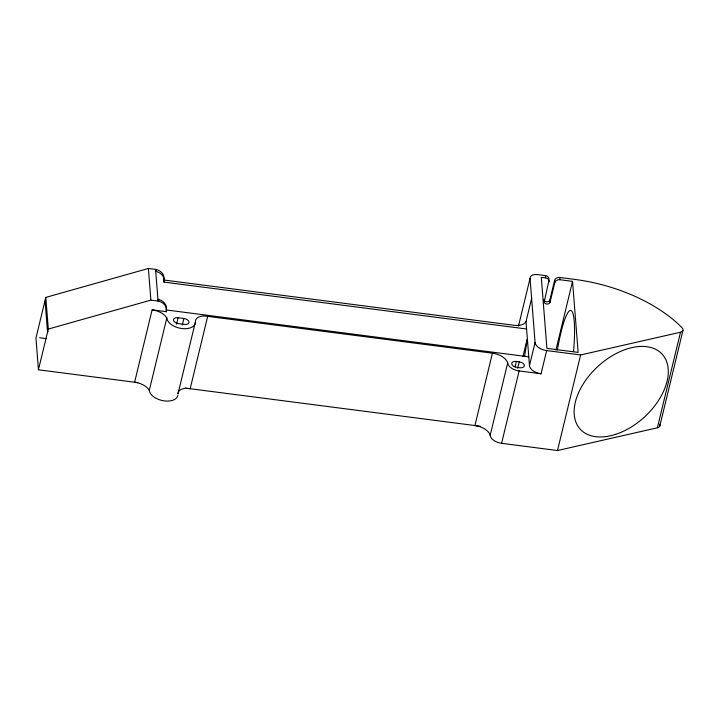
<?xml version="1.0" encoding="UTF-8"?>
<svg xmlns="http://www.w3.org/2000/svg" width="719" height="719" viewBox="0 0 719 719"><rect width="100%" height="100%" fill="white"/><g stroke="black" fill="none" stroke-linecap="round" stroke-linejoin="round"><path stroke-width="1.08" d="M526.578 328.987L163.977 282.091L163.878 276.653A11.828 9.491 -4.5 0 0 156.212 269.454L148.384 268.466L45.809 297.396L35.95 338.092L38.449 369.791L137.886 382.652M177.863 395.522A14.623 8.448 13.6 0 1 163.069 400.699A14.623 8.448 13.6 0 1 149.3 390.336A15.234 8.799 13.6 0 0 134.606 382.229L152.113 309.862L166.314 311.695L166.242 306.627A11.828 9.491 -4.5 0 0 158.575 299.428L157.928 299.329M47.535 332.223L47.894 331.234M38.449 369.791L38.565 369.332M38.772 368.29L48.308 329.059L45.809 297.396M149.3 390.336L166.808 317.969A15.234 8.799 13.6 0 0 152.113 309.862M176.568 324.206L178.141 317.726L183.866 318.472A4.97 2.876 13.6 0 1 188.98 322.058A4.97 2.876 13.6 0 1 184.334 324.386L178.609 323.649A4.97 2.876 13.6 0 1 173.495 320.054A4.97 2.876 13.6 0 1 178.141 317.726M182.302 324.952L183.866 318.472M207.692 316.36A11.765 6.795 13.6 0 0 195.469 321.672L177.961 394.039A11.765 6.795 13.6 0 1 190.175 388.727L207.692 316.36L492.425 353.182A15.072 8.709 13.6 0 1 507.695 362.915A11.109 6.417 13.6 0 0 519.109 370.941L541.056 373.781L546.665 350.584A11.279 6.516 13.6 0 1 535.08 342.433L530.047 278.361A8.035 4.647 13.6 0 1 537.542 274.595L545.415 275.611A4.386 3.514 -4.5 0 1 548.876 279.646M492.425 353.182L474.917 425.549A15.072 8.709 13.6 0 1 490.187 435.283A11.109 6.417 13.6 0 0 501.601 443.308L557.495 450.534L657.382 427.787A5.653 3.271 13.6 0 0 659.584 424.174M490.187 435.283L507.695 362.915M518.498 326.075L530.047 278.361M515.065 366.852L516.377 361.45L519.244 361.819A4.97 2.876 13.6 0 1 524.349 365.414A4.97 2.876 13.6 0 1 519.702 367.742L516.844 367.373A4.97 2.876 13.6 0 1 511.73 363.778A4.97 2.876 13.6 0 1 516.377 361.45M541.056 373.781A11.279 6.516 13.6 0 1 529.472 365.629L526.002 321.672L531.62 298.475M517.671 368.299L519.244 361.819M501.601 443.308L519.109 370.941M522.92 356.66L527.099 339.377M657.382 427.787L680.507 332.223A5.653 3.271 13.6 0 0 682.232 327.954L679.104 324.799A126.903 73.329 13.6 0 0 574.652 279.394L559.75 277.471A4.386 3.514 -4.5 0 0 554.61 280.392L554.789 282.657L550.017 302.366A2.948 2.364 -4.5 0 1 546.656 304.029A2.948 2.364 -4.5 0 1 544.283 301.629L548.939 280.401M529.472 365.629L535.08 342.433M550.017 302.366L549.837 300.102L554.61 280.392M555.904 350.126L572.54 281.363L559.93 279.727A4.386 3.514 -4.5 0 0 554.789 282.657M557.495 450.534L580.61 354.97L680.507 332.223M659.79 426.106L682.915 330.542M48.308 329.059L150.882 300.138L158.71 301.144A11.828 9.491 -4.5 0 1 166.314 311.695M549.055 281.911A4.386 3.514 -4.5 0 0 545.595 277.876L541.299 277.318L546.898 348.373L578.139 352.409L572.54 281.363M155.735 271.458L156.374 271.539A11.828 9.491 -4.5 0 1 163.977 282.091M163.815 280.006L514.166 325.303A13.302 7.684 13.6 0 0 526.002 321.672M546.665 350.584L580.61 354.97M166.179 309.952L528.78 356.849M39.653 337.777L46.331 338.64M184.864 388.035L480.148 426.223M45.558 301.629L45.063 300.884M559.75 277.471L559.93 279.727M545.415 275.611L545.595 277.876M544.283 301.629L544.103 299.365A2.948 2.364 -4.5 0 0 546.485 301.764A2.948 2.364 -4.5 0 0 549.837 300.102M156.212 269.454L156.374 271.539M158.575 299.428L158.71 301.144M155.565 269.391L158.063 301.063M148.384 268.466L150.882 300.138M45.207 302.618L47.4 330.488M524.582 356.606A55.561 8.421 -82.6 0 1 527.279 339.988M557.396 349.991A55.543 8.421 -82.6 0 1 570.661 310.446A55.543 8.421 -82.6 0 1 573.546 351.573M195.469 321.672A14.623 8.448 13.6 0 1 181.826 328.529A14.623 8.448 13.6 0 1 166.808 317.969M615.626 434.348A55.543 34.368 -42.5 0 0 664.482 357.199A55.543 34.368 -42.5 0 0 583.513 383.524A55.543 34.368 -42.5 0 0 615.626 434.348"/></g></svg>
